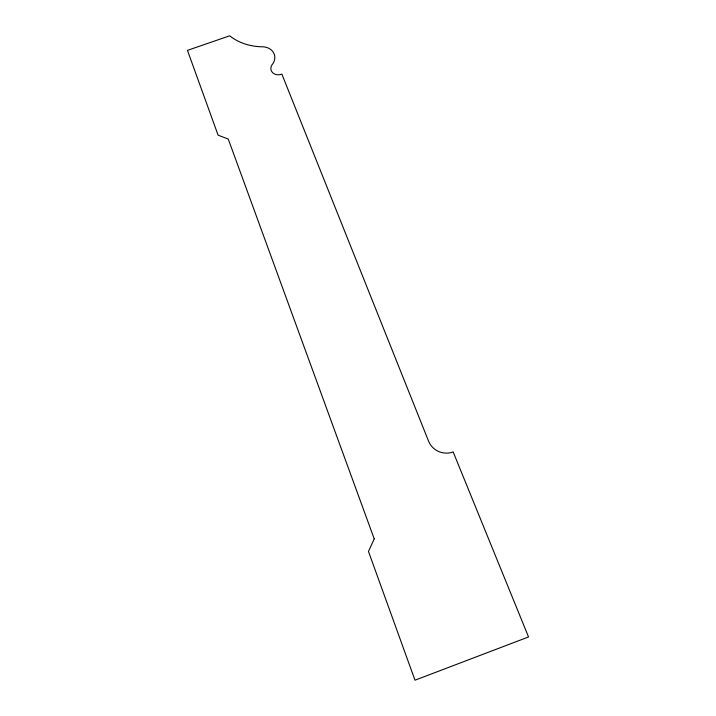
<?xml version="1.0" encoding="UTF-8"?>
<svg xmlns="http://www.w3.org/2000/svg" width="716" height="716" viewBox="0 0 716 716"><rect width="100%" height="100%" fill="white"/><g stroke="black" fill="none" stroke-linecap="round" stroke-linejoin="round"><path stroke-width="1.07" d="M374.226 538.871L368.471 551.445L414.985 680.2L528.542 636.954L453.156 451.939A18.885 18.204 12 0 1 428.615 441.253L281.862 74.115A8.118 6.793 -12.9 0 1 272.715 72.755A8.118 6.793 -12.9 0 1 272.044 64.798A13.953 11.617 -13.8 0 0 263.157 46.808A52.895 43.05 -12.7 0 1 229.702 35.8L187.458 50.371L218.085 135.163L228.261 139.065L374.226 538.871"/></g></svg>
